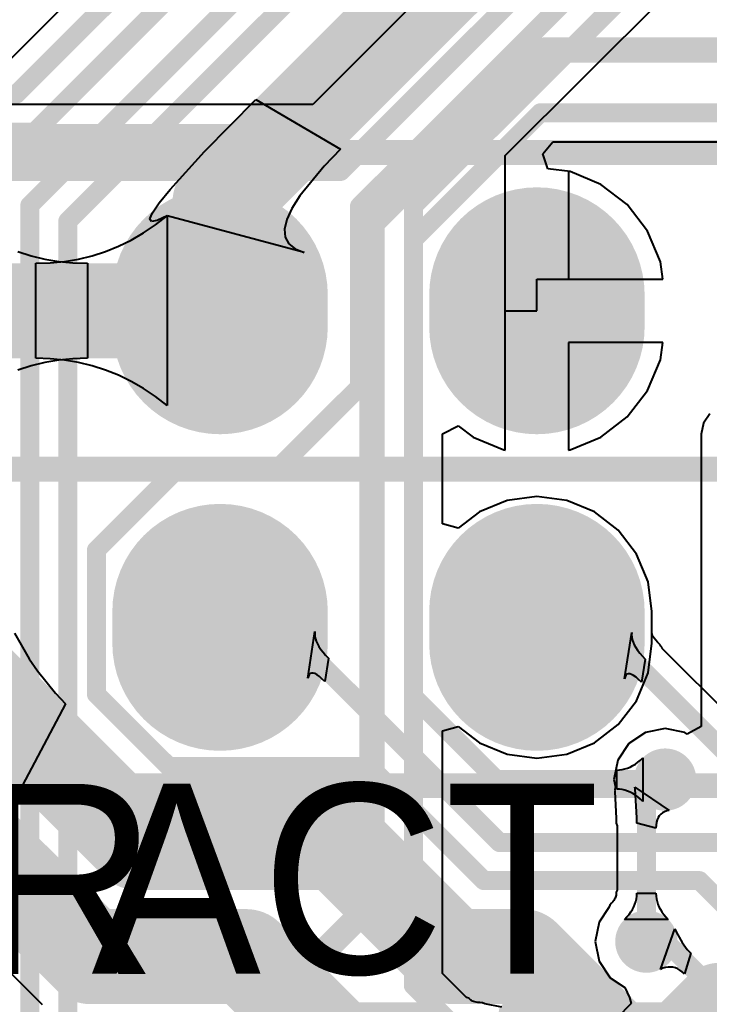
# Model space of a CAD drawing. Header units: millimetres. Extents: x 6.03 to 8.53, y 10.22 to 11.81.
# Drawn here: x 6.5247 to 6.7423, y 10.8483 to 11.1593 of the extents above; entities that cross this region are included whole.
import ezdxf

# ---------------------------------------------------------------- set-up
doc = ezdxf.new("R2010")
doc.units = ezdxf.units.MM
doc.header["$MEASUREMENT"] = 0
for name, color, linetype in [('BottomLayer', 5, 'Continuous'), ('BottomSolder', 6, 'Continuous'), ('MultiLayer', 9, 'Continuous'), ('TopLayer', 1, 'Continuous'), ('TopOverlay', 2, 'Continuous'), ('TopPaste', 8, 'Continuous'), ('TopSolder', 216, 'Continuous')]:
    doc.layers.add(name, color=color, linetype=linetype)

# ---------------------------------------------------------------- blocks, each defined once
blk = doc.blocks.new('0603_LED_22')
at = {"layer": 'TopLayer'}
for points in [[(-0.0195, 0.02), (-0.0195, -0.02), (0.0195, 0.02), (0.0195, -0.02)], [(-0.0195, -0.045), (-0.0195, -0.085), (0.0195, -0.045), (0.0195, -0.085)]]:
    blk.add_solid(points, dxfattribs=at)
at = {"layer": 'TopOverlay', "const_width": 0.006}
for points in [[(0.029, 0.03), (-0.029, 0.03)], [(-0.029, 0.02), (-0.029, 0.03)], [(0.029, -0.022), (0.029, 0.03)], [(-0.029, -0.094), (-0.029, -0.0456)], [(0.029, -0.094), (0.029, -0.045)], [(0.029, -0.094), (-0.029, -0.094)]]:
    blk.add_lwpolyline(points, dxfattribs=at)
at = {"layer": 'TopOverlay', "const_width": 0.003}
for points in [[(-0.0305, 0.03, 1), (-0.0275, 0.03, 1)], [(-0.0305, 0.03, 1), (-0.0275, 0.03, 1)], [(0.0275, 0.03, 1), (0.0305, 0.03, 1)], [(0.0275, 0.03, 1), (0.0305, 0.03, 1)], [(-0.0305, 0.02, 1), (-0.0275, 0.02, 1)], [(0.0275, -0.022, 1), (0.0305, -0.022, 1)], [(-0.0305, -0.0456, 1), (-0.0275, -0.0456, 1)], [(0.0275, -0.045, 1), (0.0305, -0.045, 1)], [(-0.0305, -0.094, 1), (-0.0275, -0.094, 1)], [(-0.0305, -0.094, 1), (-0.0275, -0.094, 1)], [(0.0275, -0.094, 1), (0.0305, -0.094, 1)], [(0.0275, -0.094, 1), (0.0305, -0.094, 1)]]:
    blk.add_lwpolyline(points, format="xyb", close=True, dxfattribs=at)
at = {"layer": 'TopPaste'}
for points in [[(-0.0195, 0.02), (-0.0195, -0.02), (0.0195, 0.02), (0.0195, -0.02)], [(-0.0195, -0.045), (-0.0195, -0.085), (0.0195, -0.045), (0.0195, -0.085)]]:
    blk.add_solid(points, dxfattribs=at)
at = {"layer": 'TopSolder'}
for points in [[(-0.0235, 0.024), (-0.0235, -0.024), (0.0235, 0.024), (0.0235, -0.024)], [(-0.0235, -0.041), (-0.0235, -0.089), (0.0235, -0.041), (0.0235, -0.089)]]:
    blk.add_solid(points, dxfattribs=at)
at = {"layer": 'TopOverlay'}
blk.add_text('1', height=0.04, dxfattribs=at).set_placement((-0.036, -0.028))
blk = doc.blocks.new('H______20X2_24')
at = {"layer": 'BottomLayer', "const_width": 0.06}
for points in [[(-0.055, -0.75), (-0.045, -0.75)], [(0.045, -0.75), (0.055, -0.75)], [(-0.055, -0.85), (-0.045, -0.85)], [(0.045, -0.85), (0.055, -0.85)]]:
    blk.add_lwpolyline(points, dxfattribs=at)
at = {"layer": 'BottomLayer', "const_width": 0.03}
for points in [[(-0.07, -0.75, 1), (-0.04, -0.75, 1)], [(-0.06, -0.75, 1), (-0.03, -0.75, 1)], [(0.03, -0.75, 1), (0.06, -0.75, 1)], [(0.04, -0.75, 1), (0.07, -0.75, 1)], [(-0.07, -0.85, 1), (-0.04, -0.85, 1)], [(-0.06, -0.85, 1), (-0.03, -0.85, 1)], [(0.03, -0.85, 1), (0.06, -0.85, 1)], [(0.04, -0.85, 1), (0.07, -0.85, 1)]]:
    blk.add_lwpolyline(points, format="xyb", close=True, dxfattribs=at)
at = {"layer": 'BottomSolder', "const_width": 0.068}
for points in [[(-0.055, -0.75), (-0.045, -0.75)], [(0.045, -0.75), (0.055, -0.75)], [(-0.055, -0.85), (-0.045, -0.85)], [(0.045, -0.85), (0.055, -0.85)]]:
    blk.add_lwpolyline(points, dxfattribs=at)
at = {"layer": 'BottomSolder', "const_width": 0.034}
for points in [[(-0.072, -0.75, 1), (-0.038, -0.75, 1)], [(-0.062, -0.75, 1), (-0.028, -0.75, 1)], [(0.028, -0.75, 1), (0.062, -0.75, 1)], [(0.038, -0.75, 1), (0.072, -0.75, 1)], [(-0.072, -0.85, 1), (-0.038, -0.85, 1)], [(-0.062, -0.85, 1), (-0.028, -0.85, 1)], [(0.028, -0.85, 1), (0.062, -0.85, 1)], [(0.038, -0.85, 1), (0.072, -0.85, 1)]]:
    blk.add_lwpolyline(points, format="xyb", close=True, dxfattribs=at)
at = {"layer": 'MultiLayer', "const_width": 0.06}
for points in [[(-0.055, -0.75), (-0.045, -0.75)], [(0.045, -0.75), (0.055, -0.75)], [(-0.055, -0.85), (-0.045, -0.85)], [(0.045, -0.85), (0.055, -0.85)]]:
    blk.add_lwpolyline(points, dxfattribs=at)
at = {"layer": 'MultiLayer', "const_width": 0.03}
for points in [[(-0.07, -0.75, 1), (-0.04, -0.75, 1)], [(-0.06, -0.75, 1), (-0.03, -0.75, 1)], [(0.03, -0.75, 1), (0.06, -0.75, 1)], [(0.04, -0.75, 1), (0.07, -0.75, 1)], [(-0.07, -0.85, 1), (-0.04, -0.85, 1)], [(-0.06, -0.85, 1), (-0.03, -0.85, 1)], [(0.03, -0.85, 1), (0.06, -0.85, 1)], [(0.04, -0.85, 1), (0.07, -0.85, 1)]]:
    blk.add_lwpolyline(points, format="xyb", close=True, dxfattribs=at)
at = {"layer": 'TopLayer', "const_width": 0.06}
for points in [[(-0.055, -0.75), (-0.045, -0.75)], [(0.045, -0.75), (0.055, -0.75)], [(-0.055, -0.85), (-0.045, -0.85)], [(0.045, -0.85), (0.055, -0.85)]]:
    blk.add_lwpolyline(points, dxfattribs=at)
at = {"layer": 'TopLayer', "const_width": 0.03}
for points in [[(-0.07, -0.75, 1), (-0.04, -0.75, 1)], [(-0.06, -0.75, 1), (-0.03, -0.75, 1)], [(0.03, -0.75, 1), (0.06, -0.75, 1)], [(0.04, -0.75, 1), (0.07, -0.75, 1)], [(-0.07, -0.85, 1), (-0.04, -0.85, 1)], [(-0.06, -0.85, 1), (-0.03, -0.85, 1)], [(0.03, -0.85, 1), (0.06, -0.85, 1)], [(0.04, -0.85, 1), (0.07, -0.85, 1)]]:
    blk.add_lwpolyline(points, format="xyb", close=True, dxfattribs=at)
at = {"layer": 'TopOverlay', "const_width": 0.00787}
for points in [[(-0.1, 1), (-0.1, -1)], [(0, 1), (0, -1)], [(0.1, 1), (0.1, -1)]]:
    blk.add_lwpolyline(points, dxfattribs=at)
at = {"layer": 'TopSolder', "const_width": 0.068}
for points in [[(-0.055, -0.75), (-0.045, -0.75)], [(0.045, -0.75), (0.055, -0.75)], [(-0.055, -0.85), (-0.045, -0.85)], [(0.045, -0.85), (0.055, -0.85)]]:
    blk.add_lwpolyline(points, dxfattribs=at)
at = {"layer": 'TopSolder', "const_width": 0.034}
for points in [[(-0.072, -0.75, 1), (-0.038, -0.75, 1)], [(-0.062, -0.75, 1), (-0.028, -0.75, 1)], [(0.028, -0.75, 1), (0.062, -0.75, 1)], [(0.038, -0.75, 1), (0.072, -0.75, 1)], [(-0.072, -0.85, 1), (-0.038, -0.85, 1)], [(-0.062, -0.85, 1), (-0.028, -0.85, 1)], [(0.028, -0.85, 1), (0.062, -0.85, 1)], [(0.038, -0.85, 1), (0.072, -0.85, 1)]]:
    blk.add_lwpolyline(points, format="xyb", close=True, dxfattribs=at)

msp = doc.modelspace()

# ---------------------------------------------------------------- linework, layer by layer
at = {"layer": 'BottomLayer'}
for p, q in [((7.08001, 11.59543), (6.61713, 11.13255)), ((6.67789, 11.11645), (6.99715, 11.43571)), ((6.61713, 11.13255), (6.44853, 11.13255)), ((6.67789, 11.11644), (6.67789, 11.11645)), ((6.67789, 11.06738), (6.67789, 11.11644)), ((6.69834, 11.11135), (6.69789, 11.11141)), ((6.69789, 11.11141), (6.69789, 11.07738)), ((6.70807, 11.10732), (6.69834, 11.11135)), ((6.71642, 11.1009), (6.70807, 11.10732)), ((6.72283, 11.09255), (6.71642, 11.1009)), ((6.56752, 11.0945), (6.57121, 11.09734)), ((6.57121, 11.09734), (6.57121, 11.03741)), ((6.56372, 11.09195), (6.56752, 11.0945)), ((6.55982, 11.08971), (6.56372, 11.09195)), ((6.72686, 11.08282), (6.72283, 11.09255)), ((6.55582, 11.08776), (6.55982, 11.08971)), ((6.52407, 11.08612), (6.52827, 11.08477)), ((6.54752, 11.08477), (6.55172, 11.08612)), ((6.55172, 11.08612), (6.55582, 11.08776)), ((6.52827, 11.08477), (6.53257, 11.08372)), ((6.5297, 11.08238), (6.53431, 11.08253)), ((6.5297, 11.05238), (6.5297, 11.08238)), ((6.53257, 11.08372), (6.53698, 11.08297)), ((6.53431, 11.08253), (6.53881, 11.08297)), ((6.53698, 11.08297), (6.54148, 11.08253)), ((6.53881, 11.08297), (6.54321, 11.08372)), ((6.54148, 11.08253), (6.54608, 11.08238)), ((6.54321, 11.08372), (6.54752, 11.08477)), ((6.54608, 11.08238), (6.54608, 11.05238)), ((6.72758, 11.07738), (6.72686, 11.08282)), ((6.69789, 11.07738), (6.72758, 11.07738)), ((6.67789, 11.02335), (6.67789, 11.06738)), ((6.72758, 11.05738), (6.69789, 11.05738)), ((6.69789, 11.05738), (6.69789, 11.02335)), ((6.72686, 11.05193), (6.72758, 11.05738)), ((6.53257, 11.05103), (6.52827, 11.04998)), ((6.53431, 11.05223), (6.5297, 11.05238)), ((6.53698, 11.05178), (6.53257, 11.05103)), ((6.53881, 11.05178), (6.53431, 11.05223)), ((6.54148, 11.05223), (6.53698, 11.05178)), ((6.54321, 11.05103), (6.53881, 11.05178)), ((6.54608, 11.05238), (6.54148, 11.05223)), ((6.54752, 11.04998), (6.54321, 11.05103)), ((6.72283, 11.0422), (6.72686, 11.05193)), ((6.52827, 11.04998), (6.52407, 11.04864)), ((6.55172, 11.04864), (6.54752, 11.04998)), ((6.55582, 11.04699), (6.55172, 11.04864)), ((6.55982, 11.04504), (6.55582, 11.04699)), ((6.56372, 11.0428), (6.55982, 11.04504)), ((6.56752, 11.04026), (6.56372, 11.0428)), ((6.71642, 11.03385), (6.72283, 11.0422)), ((6.57121, 11.03741), (6.56752, 11.04026)), ((6.70807, 11.02744), (6.71642, 11.03385)), ((6.65807, 11.02854), (6.66307, 11.03101)), ((6.66307, 11.03101), (6.66772, 11.02744)), ((6.65807, 11.00011), (6.65807, 11.02854)), ((6.66772, 11.02744), (6.67745, 11.02341)), ((6.69834, 11.02341), (6.70807, 11.02744)), ((6.67745, 11.02341), (6.67789, 11.02335)), ((6.69789, 11.02335), (6.69834, 11.02341)), ((6.6785, 11.00745), (6.66974, 11.00382)), ((6.68789, 11.00869), (6.6785, 11.00745)), ((6.69729, 11.00745), (6.68789, 11.00869)), ((6.70605, 11.00382), (6.69729, 11.00745)), ((6.66974, 11.00382), (6.66307, 10.99871)), ((6.71357, 10.99805), (6.70605, 11.00382)), ((6.66307, 10.99871), (6.65807, 11.00011)), ((6.71934, 10.99053), (6.71357, 10.99805)), ((6.72297, 10.98177), (6.71934, 10.99053)), ((6.7242, 10.97238), (6.72297, 10.98177)), ((6.7242, 10.96552), (6.7242, 10.97238)), ((6.52297, 10.96558), (6.52767, 10.95746)), ((6.61563, 10.95131), (6.6178, 10.96607)), ((6.6178, 10.96607), (6.61775, 10.96534)), ((6.61775, 10.96534), (6.6178, 10.96458)), ((6.6178, 10.96458), (6.61797, 10.9638)), ((6.61797, 10.9638), (6.61824, 10.963)), ((6.71556, 10.95107), (6.7178, 10.96576)), ((6.7178, 10.96576), (6.71774, 10.96504)), ((6.71774, 10.96504), (6.7178, 10.96428)), ((6.7178, 10.96428), (6.71796, 10.9635)), ((6.71796, 10.9635), (6.71822, 10.9627)), ((6.72422, 10.96549), (6.7242, 10.96552)), ((6.72423, 10.96542), (6.72422, 10.96549)), ((6.72427, 10.96527), (6.72423, 10.96542)), ((6.72426, 10.96512), (6.72427, 10.96527)), ((6.72428, 10.96507), (6.72426, 10.96512)), ((6.72439, 10.96481), (6.72428, 10.96507)), ((6.72461, 10.96443), (6.72439, 10.96481)), ((6.72494, 10.96394), (6.72461, 10.96443)), ((6.7254, 10.96335), (6.72494, 10.96394)), ((6.61824, 10.963), (6.61861, 10.96217)), ((6.61861, 10.96217), (6.6191, 10.96131)), ((6.6191, 10.96131), (6.61969, 10.96043)), ((6.61969, 10.96043), (6.62039, 10.95952)), ((6.71822, 10.9627), (6.7186, 10.96187)), ((6.7186, 10.96187), (6.71908, 10.96102)), ((6.71908, 10.96102), (6.71967, 10.96014)), ((6.72598, 10.96268), (6.7254, 10.96335)), ((6.72678, 10.96185), (6.72598, 10.96268)), ((6.72695, 10.96141), (6.72678, 10.96185)), ((6.72735, 10.96116), (6.72695, 10.96141)), ((6.72745, 10.96072), (6.72735, 10.96116)), ((6.76762, 10.92055), (6.72745, 10.96072)), ((6.52767, 10.95746), (6.53028, 10.95365)), ((6.62039, 10.95952), (6.6212, 10.95859)), ((6.62211, 10.95764), (6.62098, 10.95028)), ((6.6212, 10.95859), (6.62211, 10.95764)), ((6.71967, 10.96014), (6.72037, 10.95924)), ((6.72037, 10.95924), (6.72117, 10.95831)), ((6.72208, 10.95736), (6.72091, 10.95005)), ((6.72117, 10.95831), (6.72208, 10.95736)), ((6.53028, 10.95365), (6.53601, 10.94655)), ((6.61579, 10.95197), (6.61563, 10.95131)), ((6.61603, 10.95247), (6.61579, 10.95197)), ((6.61635, 10.9528), (6.61603, 10.95247)), ((6.61675, 10.95295), (6.61635, 10.9528)), ((6.61725, 10.95294), (6.61675, 10.95295)), ((6.61782, 10.95275), (6.61725, 10.95294)), ((6.61849, 10.95239), (6.61782, 10.95275)), ((6.61923, 10.95186), (6.61849, 10.95239)), ((6.62006, 10.95116), (6.61923, 10.95186)), ((6.62098, 10.95028), (6.62006, 10.95116)), ((6.71572, 10.95173), (6.71556, 10.95107)), ((6.71596, 10.95223), (6.71572, 10.95173)), ((6.71628, 10.95255), (6.71596, 10.95223)), ((6.71669, 10.95271), (6.71628, 10.95255)), ((6.71718, 10.95269), (6.71669, 10.95271)), ((6.71776, 10.9525), (6.71718, 10.95269)), ((6.71842, 10.95214), (6.71776, 10.9525)), ((6.71917, 10.95162), (6.71842, 10.95214)), ((6.71999, 10.95092), (6.71917, 10.95162)), ((6.72091, 10.95005), (6.71999, 10.95092)), ((6.53601, 10.94655), (6.53913, 10.94326)), ((6.53913, 10.94326), (6.52447, 10.91549)), ((6.72055, 10.92544), (6.72132, 10.92618)), ((6.72132, 10.92618), (6.72132, 10.9124)), ((6.71652, 10.92291), (6.71735, 10.92326)), ((6.71735, 10.92326), (6.71817, 10.92369)), ((6.71817, 10.92369), (6.71897, 10.9242)), ((6.71897, 10.9242), (6.71977, 10.92478)), ((6.71977, 10.92478), (6.72055, 10.92544)), ((6.71307, 10.92229), (6.71395, 10.92233)), ((6.71307, 10.91629), (6.71307, 10.92229)), ((6.71395, 10.92233), (6.71482, 10.92245)), ((6.71482, 10.92245), (6.71567, 10.92264)), ((6.71567, 10.92264), (6.71652, 10.92291)), ((6.71395, 10.91625), (6.71307, 10.91629)), ((6.71482, 10.91614), (6.71395, 10.91625)), ((6.71567, 10.91594), (6.71482, 10.91614)), ((6.71652, 10.91567), (6.71567, 10.91594)), ((6.71735, 10.91532), (6.71652, 10.91567)), ((6.71817, 10.91489), (6.71735, 10.91532)), ((6.71897, 10.91439), (6.71817, 10.91489)), ((6.71977, 10.9138), (6.71897, 10.91439)), ((6.72055, 10.91314), (6.71977, 10.9138)), ((6.72132, 10.9124), (6.72055, 10.91314)), ((6.50553, 10.87445), (6.53175, 10.84824)), ((6.72684, 10.85931), (6.73141, 10.87217)), ((6.73141, 10.87217), (6.73186, 10.87121)), ((6.73186, 10.87121), (6.73328, 10.86858)), ((6.73328, 10.86858), (6.73377, 10.86779)), ((6.73377, 10.86779), (6.73481, 10.86633)), ((6.73645, 10.86445), (6.73444, 10.85797)), ((6.73481, 10.86633), (6.73534, 10.86566)), ((6.73534, 10.86566), (6.73645, 10.86445)), ((6.72767, 10.85967), (6.72684, 10.85931)), ((6.72848, 10.85992), (6.72767, 10.85967)), ((6.72928, 10.86006), (6.72848, 10.85992)), ((6.73006, 10.86009), (6.72928, 10.86006)), ((6.73083, 10.86002), (6.73006, 10.86009)), ((6.73158, 10.85983), (6.73083, 10.86002)), ((6.73232, 10.85953), (6.73158, 10.85983)), ((6.73304, 10.85912), (6.73232, 10.85953)), ((6.73375, 10.8586), (6.73304, 10.85912)), ((6.73444, 10.85797), (6.73375, 10.8586))]:
    msp.add_line(p, q, dxfattribs=at)
for points, const_width in [([(6.62093, 11.12338), (7.09689, 11.59934)], 0.006), ([(6.6259, 11.11138), (7.10186, 11.58734)], 0.006), ([(6.63189, 11.10039), (7.06909, 11.5376)], 0.006), ([(6.64889, 11.10043), (6.99335, 11.44488)], 0.006), ([(6.44853, 11.12338), (6.62093, 11.12338)], 0.006), ([(6.4535, 11.11138), (6.6259, 11.11138)], 0.006), ([(6.63189, 11.04331), (6.63189, 11.10039)], 0.006), ([(6.64889, 10.94551), (6.64889, 11.10043)], 0.006), ([(6.48789, 11.06738), (6.58789, 11.06738)], 0.03), ([(6.6063, 11.01772), (6.63189, 11.04331)], 0.006), ([(6.54889, 10.99181), (6.5748, 11.01772)], 0.006), ([(6.5748, 11.01772), (6.6063, 11.01772)], 0.006), ([(6.54889, 10.94622), (6.54889, 10.99181)], 0.006), ([(6.49085, 10.97033), (6.5618, 10.89938)], 0.03), ([(6.58789, 10.96738), (6.60813, 10.96738)], 0.006), ([(6.60813, 10.96738), (6.67613, 10.89938)], 0.006), ([(6.68789, 10.96738), (6.70782, 10.96738)], 0.006), ([(6.70782, 10.96738), (6.76382, 10.91138)], 0.006), ([(6.54889, 10.94622), (6.57174, 10.92338)], 0.006), ([(6.64889, 10.94551), (6.67511, 10.91929)], 0.006), ([(6.57174, 10.92338), (6.63516, 10.92338)], 0.006), ([(6.63516, 10.92338), (6.67116, 10.88738)], 0.006), ([(6.67511, 10.91929), (6.72835, 10.91929)], 0.006), ([(6.5618, 10.89938), (6.62522, 10.89938)], 0.03), ([(6.62522, 10.89938), (6.66122, 10.86338)], 0.03), ([(6.47402, 10.89587), (6.5144, 10.89587)], 0.03), ([(6.5144, 10.89587), (6.54689, 10.86338)], 0.03), ([(6.67613, 10.89938), (6.90675, 10.89938)], 0.006), ([(6.67116, 10.88738), (6.73917, 10.88738)], 0.006), ([(6.73917, 10.88738), (6.79, 10.83655)], 0.006), ([(6.54689, 10.86338), (6.59616, 10.86338)], 0.03), ([(6.59616, 10.86338), (6.69665, 10.76289)], 0.03), ([(6.66122, 10.86338), (6.68356, 10.86338)], 0.03), ([(6.68356, 10.86338), (6.71803, 10.8289)], 0.03), ([(6.72244, 10.86811), (6.72854, 10.86811)], 0.006), ([(6.72854, 10.86811), (6.77737, 10.81928)], 0.006)]:
    msp.add_lwpolyline(points, dxfattribs=dict(at, const_width=const_width))
for points, const_width in [([(6.61943, 11.12338, 1), (6.62243, 11.12338, 1)], 0.003), ([(6.61943, 11.12338, 1), (6.62243, 11.12338, 1)], 0.003), ([(6.6244, 11.11138, 1), (6.6274, 11.11138, 1)], 0.003), ([(6.6244, 11.11138, 1), (6.6274, 11.11138, 1)], 0.003), ([(6.63039, 11.10039, 1), (6.63339, 11.10039, 1)], 0.003), ([(6.63039, 11.10039, 1), (6.63339, 11.10039, 1)], 0.003), ([(6.64739, 11.10043, 1), (6.65039, 11.10043, 1)], 0.003), ([(6.64739, 11.10043, 1), (6.65039, 11.10043, 1)], 0.003), ([(6.58039, 11.06738, 1), (6.59539, 11.06738, 1)], 0.015), ([(6.63039, 11.04331, 1), (6.63339, 11.04331, 1)], 0.003), ([(6.63039, 11.04331, 1), (6.63339, 11.04331, 1)], 0.003), ([(6.5733, 11.01772, 1), (6.5763, 11.01772, 1)], 0.003), ([(6.5733, 11.01772, 1), (6.5763, 11.01772, 1)], 0.003), ([(6.6048, 11.01772, 1), (6.6078, 11.01772, 1)], 0.003), ([(6.6048, 11.01772, 1), (6.6078, 11.01772, 1)], 0.003), ([(6.54739, 10.99181, 1), (6.55039, 10.99181, 1)], 0.003), ([(6.54739, 10.99181, 1), (6.55039, 10.99181, 1)], 0.003), ([(6.58639, 10.96738, 1), (6.58939, 10.96738, 1)], 0.003), ([(6.60663, 10.96738, 1), (6.60963, 10.96738, 1)], 0.003), ([(6.60663, 10.96738, 1), (6.60963, 10.96738, 1)], 0.003), ([(6.68639, 10.96738, 1), (6.68939, 10.96738, 1)], 0.003), ([(6.70632, 10.96738, 1), (6.70932, 10.96738, 1)], 0.003), ([(6.70632, 10.96738, 1), (6.70932, 10.96738, 1)], 0.003), ([(6.54739, 10.94622, 1), (6.55039, 10.94622, 1)], 0.003), ([(6.54739, 10.94622, 1), (6.55039, 10.94622, 1)], 0.003), ([(6.64739, 10.94551, 1), (6.65039, 10.94551, 1)], 0.003), ([(6.64739, 10.94551, 1), (6.65039, 10.94551, 1)], 0.003), ([(6.57024, 10.92338, 1), (6.57324, 10.92338, 1)], 0.003), ([(6.57024, 10.92338, 1), (6.57324, 10.92338, 1)], 0.003), ([(6.63366, 10.92338, 1), (6.63666, 10.92338, 1)], 0.003), ([(6.63366, 10.92338, 1), (6.63666, 10.92338, 1)], 0.003), ([(6.72343, 10.91929, 1), (6.73327, 10.91929, 1)], 0.00984), ([(6.67361, 10.91929, 1), (6.67661, 10.91929, 1)], 0.003), ([(6.67361, 10.91929, 1), (6.67661, 10.91929, 1)], 0.003), ([(6.72685, 10.91929, 1), (6.72985, 10.91929, 1)], 0.003), ([(6.5543, 10.89938, 1), (6.5693, 10.89938, 1)], 0.015), ([(6.5543, 10.89938, 1), (6.5693, 10.89938, 1)], 0.015), ([(6.61772, 10.89938, 1), (6.63272, 10.89938, 1)], 0.015), ([(6.61772, 10.89938, 1), (6.63272, 10.89938, 1)], 0.015), ([(6.5069, 10.89587, 1), (6.5219, 10.89587, 1)], 0.015), ([(6.5069, 10.89587, 1), (6.5219, 10.89587, 1)], 0.015), ([(6.67463, 10.89938, 1), (6.67763, 10.89938, 1)], 0.003), ([(6.67463, 10.89938, 1), (6.67763, 10.89938, 1)], 0.003), ([(6.66966, 10.88738, 1), (6.67266, 10.88738, 1)], 0.003), ([(6.66966, 10.88738, 1), (6.67266, 10.88738, 1)], 0.003), ([(6.73767, 10.88738, 1), (6.74067, 10.88738, 1)], 0.003), ([(6.73767, 10.88738, 1), (6.74067, 10.88738, 1)], 0.003), ([(6.53939, 10.86338, 1), (6.55439, 10.86338, 1)], 0.015), ([(6.53939, 10.86338, 1), (6.55439, 10.86338, 1)], 0.015), ([(6.58866, 10.86338, 1), (6.60366, 10.86338, 1)], 0.015), ([(6.58866, 10.86338, 1), (6.60366, 10.86338, 1)], 0.015), ([(6.65372, 10.86338, 1), (6.66872, 10.86338, 1)], 0.015), ([(6.65372, 10.86338, 1), (6.66872, 10.86338, 1)], 0.015), ([(6.67606, 10.86338, 1), (6.69106, 10.86338, 1)], 0.015), ([(6.67606, 10.86338, 1), (6.69106, 10.86338, 1)], 0.015), ([(6.71752, 10.86811, 1), (6.72736, 10.86811, 1)], 0.00984), ([(6.72094, 10.86811, 1), (6.72394, 10.86811, 1)], 0.003), ([(6.72704, 10.86811, 1), (6.73004, 10.86811, 1)], 0.003), ([(6.72704, 10.86811, 1), (6.73004, 10.86811, 1)], 0.003)]:
    msp.add_lwpolyline(points, format="xyb", close=True, dxfattribs=dict(at, const_width=const_width))
at = {"layer": 'MultiLayer', "const_width": 0.00984}
for points in [[(6.72343, 10.91929, 1), (6.73327, 10.91929, 1)], [(6.71752, 10.86811, 1), (6.72736, 10.86811, 1)]]:
    msp.add_lwpolyline(points, format="xyb", close=True, dxfattribs=at)
at = {"layer": 'TopLayer'}
for p, q in [((6.58202, 11.2072), (6.51982, 11.145)), ((6.58301, 11.11764), (6.59916, 11.13416)), ((6.59916, 11.13416), (6.6259, 11.11846)), ((6.68976, 11.11699), (6.69291, 11.12074)), ((6.69291, 11.12074), (7.20424, 11.12074)), ((6.57213, 11.10571), (6.58301, 11.11764)), ((6.6259, 11.11846), (6.62071, 11.11307)), ((6.69137, 11.11226), (6.68976, 11.11699)), ((6.62071, 11.11307), (6.61303, 11.10369)), ((6.69834, 11.11135), (6.69137, 11.11226)), ((6.70807, 11.10732), (6.69834, 11.11135)), ((6.71642, 11.1009), (6.70807, 11.10732)), ((6.56868, 11.10145), (6.57213, 11.10571)), ((6.61303, 11.10369), (6.61054, 11.09972)), ((6.56654, 11.09835), (6.56868, 11.10145)), ((6.72283, 11.09255), (6.71642, 11.1009)), ((6.56573, 11.09638), (6.56654, 11.09835)), ((6.57121, 11.09734), (6.56806, 11.09588)), ((6.61444, 11.08584), (6.57121, 11.09734)), ((6.61054, 11.09972), (6.60895, 11.09622)), ((6.56624, 11.09556), (6.56573, 11.09638)), ((6.56806, 11.09588), (6.56624, 11.09556)), ((6.60895, 11.09622), (6.60825, 11.0932)), ((6.60825, 11.0932), (6.60845, 11.09065)), ((6.72686, 11.08282), (6.72283, 11.09255)), ((6.60845, 11.09065), (6.60955, 11.08857)), ((6.60955, 11.08857), (6.61155, 11.08697)), ((6.61155, 11.08697), (6.61444, 11.08584)), ((6.72758, 11.07738), (6.72686, 11.08282)), ((6.68789, 11.06738), (6.68789, 11.07738)), ((6.68789, 11.07738), (6.72758, 11.07738)), ((6.67789, 11.02335), (6.67789, 11.06738)), ((6.67789, 11.06738), (6.68789, 11.06738)), ((6.72758, 11.05738), (6.69789, 11.05738)), ((6.69789, 11.05738), (6.69789, 11.02335)), ((6.72686, 11.05193), (6.72758, 11.05738)), ((6.72283, 11.0422), (6.72686, 11.05193)), ((6.71642, 11.03385), (6.72283, 11.0422)), ((6.70807, 11.02744), (6.71642, 11.03385)), ((6.74241, 11.03486), (6.74042, 11.03189)), ((6.65807, 11.02854), (6.66307, 11.03101)), ((6.66307, 11.03101), (6.66772, 11.02744)), ((6.74042, 11.03189), (6.73972, 11.02838)), ((6.65807, 11.00011), (6.65807, 11.02854)), ((6.66772, 11.02744), (6.67745, 11.02341)), ((6.69834, 11.02341), (6.70807, 11.02744)), ((6.73972, 11.02838), (6.73972, 10.93605)), ((6.67745, 11.02341), (6.67789, 11.02335)), ((6.69789, 11.02335), (6.69834, 11.02341)), ((6.6785, 11.00745), (6.66974, 11.00382)), ((6.68789, 11.00869), (6.6785, 11.00745)), ((6.69729, 11.00745), (6.68789, 11.00869)), ((6.70605, 11.00382), (6.69729, 11.00745)), ((6.66974, 11.00382), (6.66307, 10.99871)), ((6.71357, 10.99805), (6.70605, 11.00382)), ((6.66307, 10.99871), (6.65807, 11.00011)), ((6.71934, 10.99053), (6.71357, 10.99805)), ((6.72297, 10.98177), (6.71934, 10.99053)), ((6.7242, 10.97238), (6.72297, 10.98177)), ((6.7242, 10.96238), (6.7242, 10.97238)), ((6.72297, 10.95298), (6.7242, 10.96238)), ((6.71934, 10.94422), (6.72297, 10.95298)), ((6.71357, 10.9367), (6.71934, 10.94422)), ((6.65807, 10.93465), (6.66307, 10.93605)), ((6.66307, 10.93605), (6.66974, 10.93093)), ((6.70605, 10.93093), (6.71357, 10.9367)), ((6.73972, 10.93605), (6.73531, 10.93369)), ((6.65807, 10.85806), (6.65807, 10.93465)), ((6.72217, 10.93421), (6.71692, 10.93071)), ((6.72835, 10.93544), (6.72217, 10.93421)), ((6.73453, 10.93421), (6.72835, 10.93544)), ((6.73531, 10.93369), (6.73453, 10.93421)), ((6.66974, 10.93093), (6.6785, 10.9273)), ((6.69729, 10.9273), (6.70605, 10.93093)), ((6.71692, 10.93071), (6.71342, 10.92547)), ((6.6785, 10.9273), (6.68789, 10.92607)), ((6.68789, 10.92607), (6.69729, 10.9273)), ((6.71342, 10.92547), (6.71219, 10.91929)), ((6.71219, 10.91929), (6.71266, 10.91694)), ((6.71266, 10.91694), (6.71251, 10.91619)), ((6.71891, 10.91635), (6.71879, 10.91694)), ((6.71879, 10.91694), (6.72964, 10.90953)), ((6.71244, 10.91586), (6.71241, 10.91573)), ((6.71241, 10.91573), (6.71245, 10.91567)), ((6.71251, 10.91619), (6.71243, 10.91598)), ((6.71243, 10.91598), (6.71244, 10.91586)), ((6.71245, 10.91567), (6.71243, 10.9156)), ((6.71243, 10.9156), (6.71246, 10.91549)), ((6.71246, 10.91549), (6.71294, 10.90701)), ((6.71943, 10.90721), (6.71891, 10.91635)), ((6.72649, 10.90787), (6.72611, 10.90727)), ((6.72695, 10.90838), (6.72649, 10.90787)), ((6.7275, 10.9088), (6.72695, 10.90838)), ((6.72813, 10.90913), (6.7275, 10.9088)), ((6.72884, 10.90938), (6.72813, 10.90913)), ((6.72964, 10.90953), (6.72884, 10.90938)), ((6.71294, 10.90701), (6.71295, 10.90549)), ((6.71295, 10.90549), (6.71326, 10.90473)), ((6.71326, 10.90473), (6.71326, 10.88434)), ((6.71944, 10.90551), (6.71943, 10.90721)), ((6.72544, 10.90398), (6.71944, 10.90551)), ((6.72548, 10.90494), (6.72544, 10.90398)), ((6.72561, 10.9058), (6.72548, 10.90494)), ((6.72582, 10.90658), (6.72561, 10.9058)), ((6.72611, 10.90727), (6.72582, 10.90658)), ((6.71289, 10.88279), (6.71282, 10.8825)), ((6.71293, 10.88309), (6.71289, 10.88279)), ((6.71295, 10.88368), (6.71293, 10.88309)), ((6.71326, 10.88434), (6.71295, 10.88368)), ((6.7194, 10.88251), (6.71944, 10.88339)), ((6.71944, 10.88339), (6.72544, 10.88339)), ((6.72544, 10.88339), (6.72548, 10.88251)), ((6.71087, 10.87964), (6.71056, 10.87884)), ((6.71147, 10.88026), (6.71087, 10.87964)), ((6.71185, 10.88072), (6.71147, 10.88026)), ((6.71216, 10.88114), (6.71185, 10.88072)), ((6.7124, 10.88152), (6.71216, 10.88114)), ((6.71259, 10.88188), (6.7124, 10.88152)), ((6.71272, 10.8822), (6.71259, 10.88188)), ((6.71282, 10.8825), (6.71272, 10.8822)), ((6.71847, 10.87911), (6.71882, 10.87994)), ((6.71882, 10.87994), (6.71909, 10.88078)), ((6.71909, 10.88078), (6.71929, 10.88164)), ((6.71929, 10.88164), (6.7194, 10.88251)), ((6.72548, 10.88251), (6.7256, 10.88164)), ((6.7256, 10.88164), (6.72579, 10.88078)), ((6.72579, 10.88078), (6.72606, 10.87994)), ((6.72606, 10.87994), (6.72641, 10.87911)), ((6.71056, 10.87884), (6.70752, 10.87429)), ((6.71629, 10.87591), (6.71695, 10.87669)), ((6.71695, 10.87669), (6.71753, 10.87748)), ((6.71753, 10.87748), (6.71804, 10.87829)), ((6.71804, 10.87829), (6.71847, 10.87911)), ((6.72641, 10.87911), (6.72684, 10.87829)), ((6.72684, 10.87829), (6.72735, 10.87748)), ((6.72735, 10.87748), (6.72793, 10.87669)), ((6.72793, 10.87669), (6.72859, 10.87591)), ((6.70752, 10.87429), (6.70629, 10.86811)), ((6.71555, 10.87514), (6.71629, 10.87591)), ((6.72933, 10.87514), (6.71555, 10.87514)), ((6.72859, 10.87591), (6.72933, 10.87514)), ((6.70629, 10.86811), (6.70752, 10.86193)), ((6.70752, 10.86193), (6.71102, 10.85669)), ((6.66568, 10.85045), (6.65807, 10.85806)), ((6.71102, 10.85669), (6.71567, 10.85358)), ((6.71567, 10.85358), (6.71709, 10.85045)), ((6.66637, 10.8502), (6.66568, 10.85045)), ((6.66681, 10.8498), (6.66637, 10.8502)), ((6.66704, 10.84962), (6.66681, 10.8498)), ((6.66729, 10.84946), (6.66704, 10.84962)), ((6.66758, 10.84931), (6.66729, 10.84946)), ((6.6679, 10.84918), (6.66758, 10.84931)), ((6.66828, 10.84906), (6.6679, 10.84918)), ((6.66873, 10.84896), (6.66828, 10.84906)), ((6.66925, 10.84888), (6.66873, 10.84896)), ((6.66984, 10.84883), (6.66925, 10.84888)), ((6.6707, 10.84882), (6.66984, 10.84883)), ((6.67149, 10.84847), (6.6707, 10.84882)), ((6.67685, 10.8474), (6.67149, 10.84847)), ((6.71768, 10.84851), (6.71321, 10.84404)), ((6.71709, 10.85045), (6.71768, 10.84851))]:
    msp.add_line(p, q, dxfattribs=at)
for points, const_width in [([(6.52362, 11.13583), (6.65907, 11.27128)], 0.006), ([(6.52934, 11.12383), (6.6752, 11.26969)], 0.006), ([(6.52786, 11.10069), (6.6872, 11.26003)], 0.006), ([(6.53986, 11.09572), (6.6992, 11.25506)], 0.006), ([(6.58789, 11.10167), (6.66238, 11.17616)], 0.03), ([(6.63589, 11.09522), (6.69043, 11.14976)], 0.008), ([(6.69043, 11.14976), (7.23799, 11.14976)], 0.008), ([(6.47441, 11.13583), (6.52362, 11.13583)], 0.006), ([(6.64889, 11.08984), (6.68898, 11.12992)], 0.006), ([(6.68898, 11.12992), (7.22047, 11.12992)], 0.006), ([(6.47938, 11.12383), (6.52934, 11.12383)], 0.006), ([(6.58789, 11.06738), (6.58789, 11.10167)], 0.03), ([(6.52786, 10.41287), (6.52786, 11.10069)], 0.006), ([(6.53986, 10.41784), (6.53986, 11.09572)], 0.006), ([(6.63589, 10.88022), (6.63589, 11.09522)], 0.008), ([(6.64889, 10.85426), (6.64889, 11.08984)], 0.006), ([(6.72244, 10.91339), (6.72835, 10.91929)], 0.006), ([(6.72244, 10.86811), (6.72244, 10.91339)], 0.006), ([(6.57073, 10.81506), (6.63589, 10.88022)], 0.008), ([(6.72835, 10.8289), (6.7459, 10.84646)], 0.03), ([(6.7459, 10.84646), (6.92361, 10.84646)], 0.03), ([(6.64889, 10.85426), (6.67067, 10.83248)], 0.006)]:
    msp.add_lwpolyline(points, dxfattribs=dict(at, const_width=const_width))
for points, const_width in [([(6.68843, 11.14976, 1), (6.69243, 11.14976, 1)], 0.004), ([(6.68843, 11.14976, 1), (6.69243, 11.14976, 1)], 0.004), ([(6.52212, 11.13583, 1), (6.52512, 11.13583, 1)], 0.003), ([(6.52212, 11.13583, 1), (6.52512, 11.13583, 1)], 0.003), ([(6.68748, 11.12992, 1), (6.69048, 11.12992, 1)], 0.003), ([(6.68748, 11.12992, 1), (6.69048, 11.12992, 1)], 0.003), ([(6.52784, 11.12383, 1), (6.53084, 11.12383, 1)], 0.003), ([(6.52784, 11.12383, 1), (6.53084, 11.12383, 1)], 0.003), ([(6.58039, 11.10167, 1), (6.59539, 11.10167, 1)], 0.015), ([(6.58039, 11.10167, 1), (6.59539, 11.10167, 1)], 0.015), ([(6.52636, 11.10069, 1), (6.52936, 11.10069, 1)], 0.003), ([(6.52636, 11.10069, 1), (6.52936, 11.10069, 1)], 0.003), ([(6.53836, 11.09572, 1), (6.54136, 11.09572, 1)], 0.003), ([(6.53836, 11.09572, 1), (6.54136, 11.09572, 1)], 0.003), ([(6.63389, 11.09522, 1), (6.63789, 11.09522, 1)], 0.004), ([(6.63389, 11.09522, 1), (6.63789, 11.09522, 1)], 0.004), ([(6.64739, 11.08984, 1), (6.65039, 11.08984, 1)], 0.003), ([(6.64739, 11.08984, 1), (6.65039, 11.08984, 1)], 0.003), ([(6.58039, 11.06738, 1), (6.59539, 11.06738, 1)], 0.015), ([(6.72343, 10.91929, 1), (6.73327, 10.91929, 1)], 0.00984), ([(6.72685, 10.91929, 1), (6.72985, 10.91929, 1)], 0.003), ([(6.72094, 10.91339, 1), (6.72394, 10.91339, 1)], 0.003), ([(6.72094, 10.91339, 1), (6.72394, 10.91339, 1)], 0.003), ([(6.63389, 10.88022, 1), (6.63789, 10.88022, 1)], 0.004), ([(6.63389, 10.88022, 1), (6.63789, 10.88022, 1)], 0.004), ([(6.71752, 10.86811, 1), (6.72736, 10.86811, 1)], 0.00984), ([(6.72094, 10.86811, 1), (6.72394, 10.86811, 1)], 0.003), ([(6.7384, 10.84646, 1), (6.7534, 10.84646, 1)], 0.015), ([(6.7384, 10.84646, 1), (6.7534, 10.84646, 1)], 0.015), ([(6.64739, 10.85426, 1), (6.65039, 10.85426, 1)], 0.003), ([(6.64739, 10.85426, 1), (6.65039, 10.85426, 1)], 0.003)]:
    msp.add_lwpolyline(points, format="xyb", close=True, dxfattribs=dict(at, const_width=const_width))

# ---------------------------------------------------------------- block references
for name, p, rotation in [('H______20X2_24', (7.43789, 11.01738), 270), ('0603_LED_22', (6.63386, 10.81693), 90)]:
    msp.add_blockref(name, p, dxfattribs=dict(rotation=rotation))

# ---------------------------------------------------------------- texts
at = {"layer": 'TopOverlay'}
for s, p in [('PWR', (6.38096, 10.85793)), ('ACT', (6.5473, 10.85795))]:
    msp.add_text(s, height=0.06, rotation=360, dxfattribs=at).set_placement(p)

doc.saveas('drawing.dxf')
